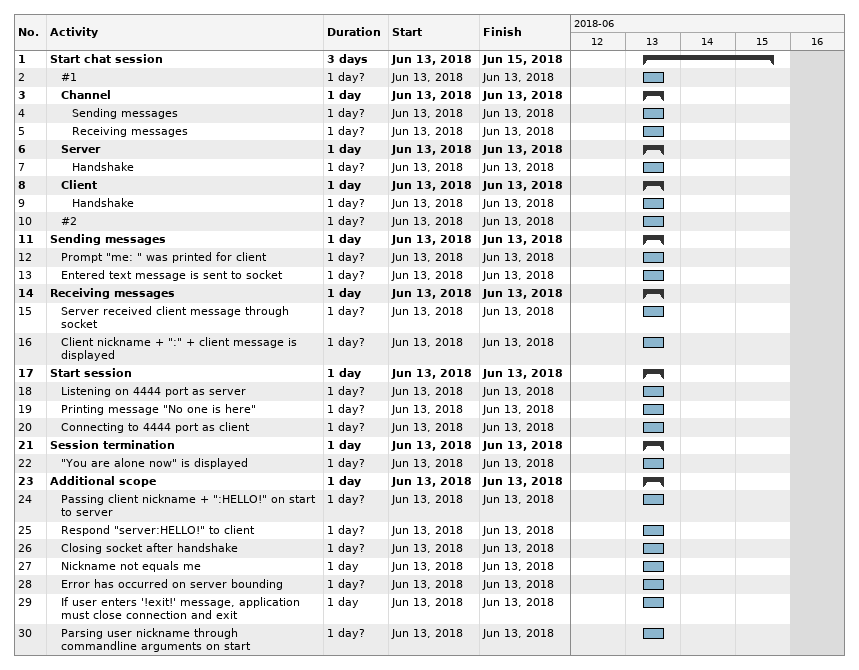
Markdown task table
| ID | Level | Task | Duration | Start | Finish |
|---|---|---|---|---|---|
| 1 | 1 | **Start chat session** | 3d | 2018-06-13 | 2018-06-15 |
| 2 | 2 | #1 | 1d? | 2018-06-13 | 2018-06-13 |
| 3 | 2 | **Channel** | 1d | 2018-06-13 | 2018-06-13 |
| 4 | 3 | Sending messages | 1d? | 2018-06-13 | 2018-06-13 |
| 5 | 3 | Receiving messages | 1d? | 2018-06-13 | 2018-06-13 |
| 6 | 2 | **Server** | 1d | 2018-06-13 | 2018-06-13 |
| 7 | 3 | Handshake | 1d? | 2018-06-13 | 2018-06-13 |
| 8 | 2 | **Client** | 1d | 2018-06-13 | 2018-06-13 |
| 9 | 3 | Handshake | 1d? | 2018-06-13 | 2018-06-13 |
| 10 | 2 | #2 | 1d? | 2018-06-13 | 2018-06-13 |
| 11 | 1 | **Sending messages** | 1d | 2018-06-13 | 2018-06-13 |
| 12 | 2 | Prompt "me: " was printed for client | 1d? | 2018-06-13 | 2018-06-13 |
| 13 | 2 | Entered text message is sent to socket | 1d? | 2018-06-13 | 2018-06-13 |
| 14 | 1 | **Receiving messages** | 1d | 2018-06-13 | 2018-06-13 |
| 15 | 2 | Server received client message through socket | 1d? | 2018-06-13 | 2018-06-13 |
| 16 | 2 | Client nickname + ":" + client message is displayed | 1d? | 2018-06-13 | 2018-06-13 |
| 17 | 1 | **Start session** | 1d | 2018-06-13 | 2018-06-13 |
| 18 | 2 | Listening on 4444 port as server | 1d? | 2018-06-13 | 2018-06-13 |
| 19 | 2 | Printing message "No one is here" | 1d? | 2018-06-13 | 2018-06-13 |
| 20 | 2 | Connecting to 4444 port as client | 1d? | 2018-06-13 | 2018-06-13 |
| 21 | 1 | **Session termination** | 1d | 2018-06-13 | 2018-06-13 |
| 22 | 2 | "You are alone now" is displayed | 1d? | 2018-06-13 | 2018-06-13 |
| 23 | 1 | **Additional scope** | 1d | 2018-06-13 | 2018-06-13 |
| 24 | 2 | Passing client nickname + ":HELLO!" on start to server | 1d? | 2018-06-13 | 2018-06-13 |
| 25 | 2 | Respond "server:HELLO!" to client | 1d? | 2018-06-13 | 2018-06-13 |
| 26 | 2 | Closing socket after handshake | 1d? | 2018-06-13 | 2018-06-13 |
| 27 | 2 | Nickname not equals me | 1d | 2018-06-13 | 2018-06-13 |
| 28 | 2 | Error has occurred on server bounding | 1d? | 2018-06-13 | 2018-06-13 |
| 29 | 2 | If user enters '!exit!' message, application must close connection and exit | 1d | 2018-06-13 | 2018-06-13 |
| 30 | 2 | Parsing user nickname through commandline arguments on start | 1d? | 2018-06-13 | 2018-06-13 |
